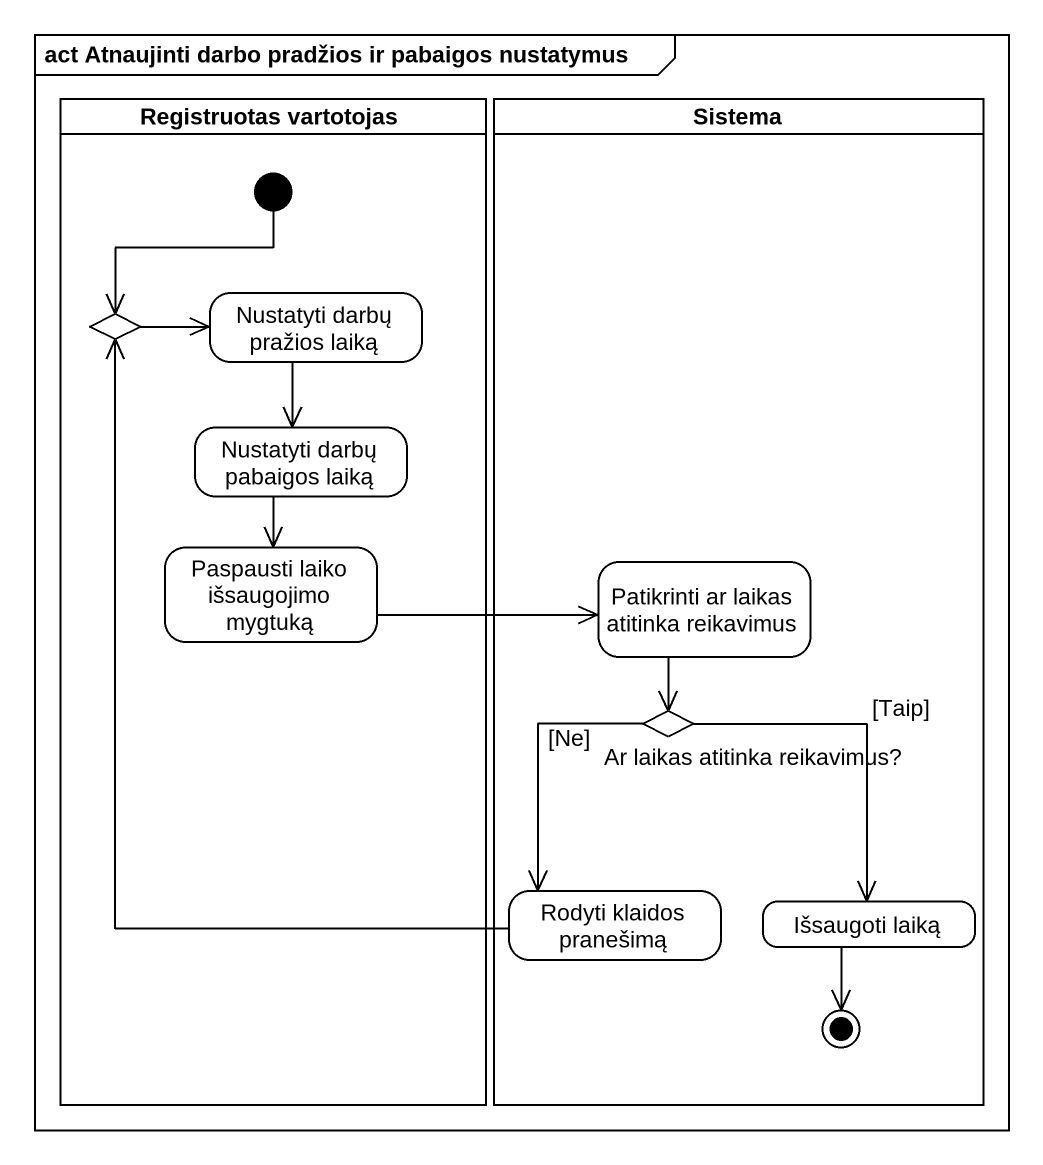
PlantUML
@startuml
mainframe act Atnaujinti darbo pradžios ir pabaigos nustatymus
hide empty description
state "Registruotas vartotojas" as Registruotas_vartotojas <<partition>> {
  state choice1 <<choice>>
  state "Nustatyti darbų pražios laiką" as Nustatyti_darbų_pražios
  state "Nustatyti darbų pabaigos laiką" as Nustatyti_darbų_pabaigos
  state "Paspausti laiko išsaugojimo mygtuką" as Paspausti_laiko_išsaugojimo
  [*] --> choice1
}
state Sistema <<partition>> {
  state "Patikrinti ar laikas atitinka reikavimus" as Patikrinti_ar_laikas
  state "Ar laikas atitinka reikavimus?" as Ar_laikas_atitinka <<choice>>
  state "Rodyti klaidos pranešimą" as Rodyti_klaidos_pranešimą
  state "Išsaugoti laiką" as Išsaugoti_laiką
  Išsaugoti_laiką --> [*]
}
choice1 -right-> Nustatyti_darbų_pražios
Nustatyti_darbų_pražios --> Nustatyti_darbų_pabaigos
Nustatyti_darbų_pabaigos --> Paspausti_laiko_išsaugojimo
Paspausti_laiko_išsaugojimo -right-> Patikrinti_ar_laikas
Patikrinti_ar_laikas --> Ar_laikas_atitinka
Ar_laikas_atitinka --> Rodyti_klaidos_pranešimą : [Ne]
Ar_laikas_atitinka --> Išsaugoti_laiką : [Taip]
Rodyti_klaidos_pranešimą -up-> choice1
@enduml
